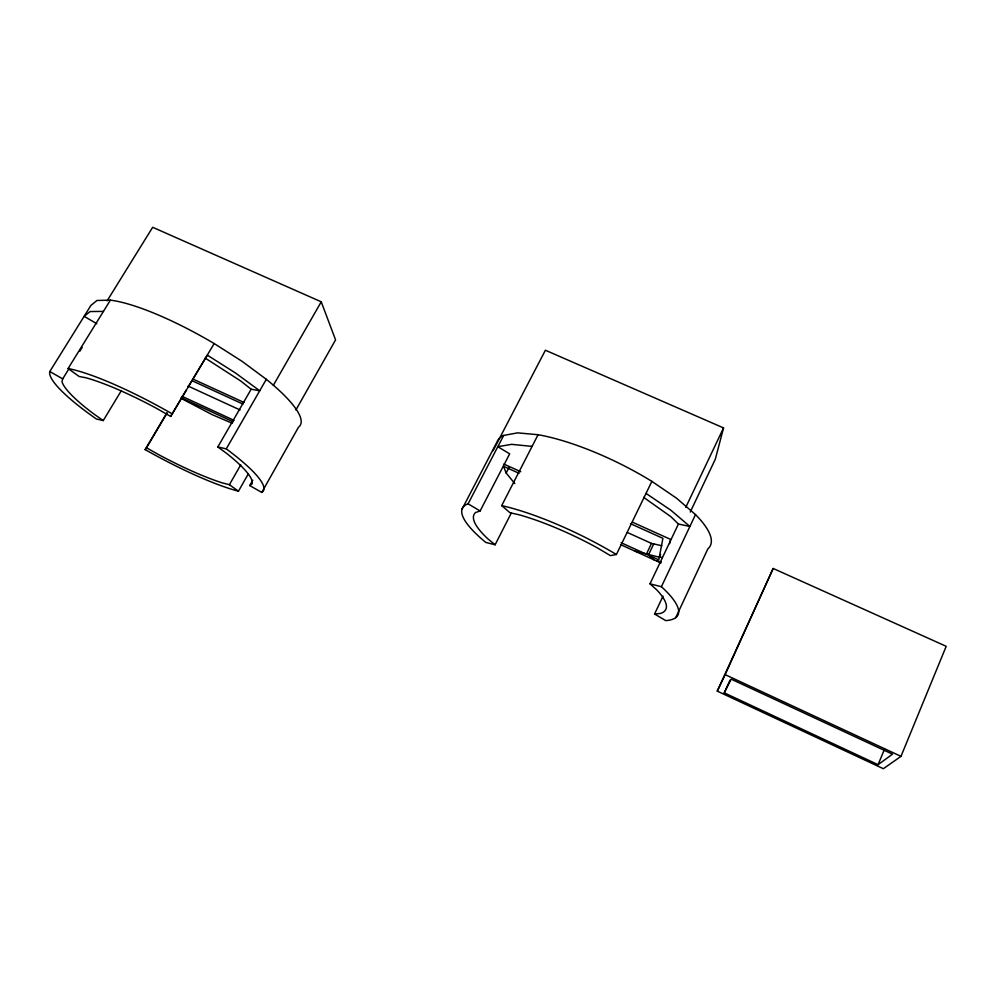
<?xml version="1.0" encoding="UTF-8"?>
<svg xmlns="http://www.w3.org/2000/svg" width="996" height="996" viewBox="0 0 996 996"><rect width="100%" height="100%" fill="white"/><g stroke="black" fill="none" stroke-linecap="round" stroke-linejoin="round"><path stroke-width="1.49" d="M621.143 542.733L658.779 559.864L662.913 538.338L630.468 523.672M669.636 543.642L670.532 539.384L632.398 522.153M69.197 368.383L62.711 378.878L61.989 381.655A108.85 19.758 29.4 0 0 94.035 414.124L103.248 420.573L121.412 390.532M493.082 450.702L545.397 350.231L723.544 427.919L715.327 459.181L690.253 512.056M900.982 756.35L946.2 646.317L773.17 568.467L717.269 691.137L883.352 768.713L900.982 756.35L725.163 674.641L717.269 691.137M729.981 680.156L724.266 692.843L878.086 764.667L884.635 748.892M725.163 674.641L773.17 568.467M675.736 617.645L707.82 548.945A118.624 33.702 26.2 0 0 695.507 514.596L676.62 498.261L651.87 481.367A118.624 33.702 26.2 0 0 538.077 434.717L517.584 432.862L503.677 435.426A118.624 33.702 26.2 0 0 497.029 441.963L462.044 509.13M695.507 514.596L661.419 586.706A120.279 28.374 26.4 0 1 665.776 620.633L654.584 614.022L663.012 596.143M634.626 551.012L659.315 557.2L660.609 554.486M685.771 507.338L723.544 427.919M654.584 614.022L660.672 613.412A106.995 25.224 26.4 0 0 656.787 589.918L649.99 583.83L678.425 524.02L670.856 516.663L643.59 497.34M653.737 543.916L648.57 554.71L654.123 559.889M646.342 554.199L651.509 543.418L661.805 545.721M538.077 434.717L501.698 505.619L509.977 512.728L519.576 514.895A106.995 25.224 26.4 0 1 597.363 547.862L610.424 555.619L616.4 554.498L651.87 481.367M724.266 692.843L731.176 679.148L892.528 754.171L878.086 764.667M503.677 435.426L468.083 503.839A120.279 28.374 26.4 0 0 485.799 542.422L495.099 544.775L511.346 512.94M514.808 483.57L506.142 473L508.931 467.585M495.099 544.775L488.003 538.961A106.995 25.224 26.4 0 1 475.553 512.529L480.134 510.96L509.653 453.852L497.813 446.694L511.633 444.341L532.088 446.395M252.76 480.246L249.747 485.575L261.761 492.422L298.514 427.184A120.678 27.49 30.1 0 0 266.318 379.314L242.177 361.399L214.177 343.558A120.678 27.49 30.1 0 0 110.394 300.145L96.961 300.481L90.897 305.448L49.8 371.52A122.371 22.223 29.4 0 0 96.351 418.992L103.248 420.573M295.899 409.979L335.565 339.897L321.235 301.813L152.674 227.287L107.107 300.867M166.942 412.767L145.117 449.607A122.371 22.223 29.4 0 0 238.455 491.215L248.44 473.635M145.117 449.607L146.524 447.789L158.85 454.749A108.85 19.758 29.4 0 0 222.407 482.923L229.404 484.691L240.746 464.833M273.34 385.315L321.235 301.813M261.761 492.422A122.371 22.223 29.4 0 0 226.266 448.872L266.318 379.314M249.747 485.575L252.137 483.807A108.85 19.758 29.4 0 0 227.15 453.803L217.825 446.93L251.166 389.224L259.719 390.768L235.43 372.952L207.317 355.161L187.92 387.257M110.394 300.145L68.102 368.52L79.157 376.488L86.005 377.783A108.85 19.758 29.4 0 1 156.621 408.41L170.665 416.44L186.352 389.909M170.665 416.44L214.177 343.558M146.524 447.789L166.942 413.315M79.755 351.314L82.195 347.367M103.435 311.399L90.076 311.549L84.137 316.33L96.811 323.737M659.315 557.2L662.253 557.449M656.75 561.084L661.207 561.856M678.425 524.02L689.892 526.473L670.881 510.238L646.031 493.406M217.825 446.93L226.266 448.872M649.99 583.83L661.419 586.706M232.23 423.275L212.073 414.61L180.786 398.188M503.852 464.074L520.796 471.731M519.053 473.287L503.54 466.277L506.142 473M627.405 532.499L651.509 543.418M620.67 544.663L660.971 563.001M193.373 379.252L243.97 402.459M192.278 380.821L242.949 404.077M188.182 386.112L240.073 409.979M182.119 396.371L234.072 420.362M181.446 397.914L233.238 421.831M49.8 371.52L62.711 378.878M205.176 358.062L240.746 381.007L251.166 389.224M468.083 503.839L480.134 510.96M229.404 484.691L238.455 491.215M501.698 505.619A120.279 28.374 26.4 0 1 616.4 554.498M68.102 368.52A122.371 22.223 29.4 0 1 172.507 414.05"/></g></svg>
